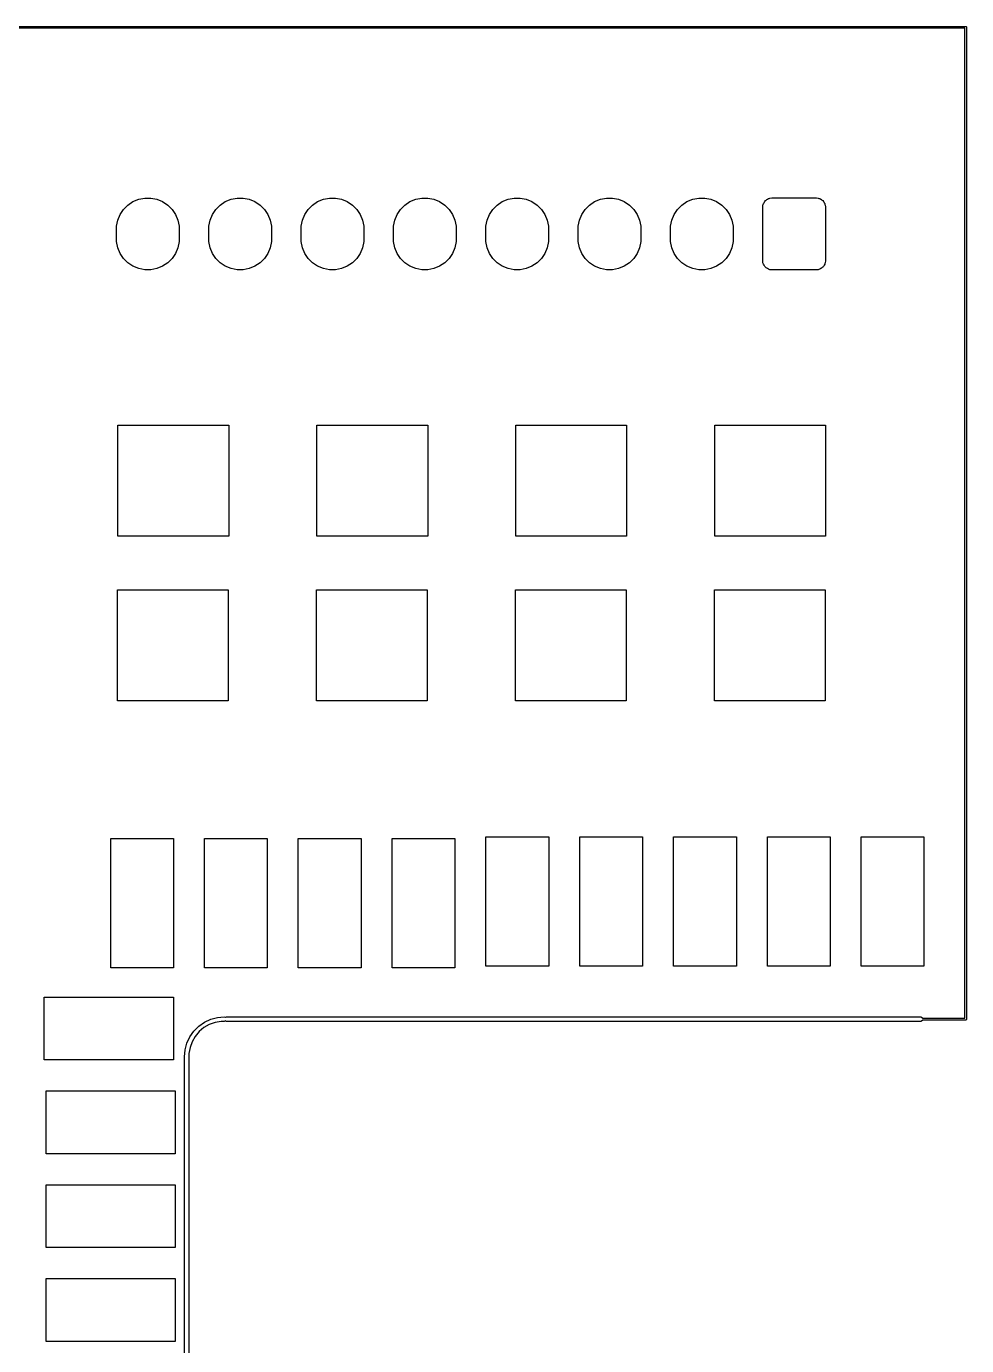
# Model space of a CAD drawing. Header units: millimetres. Extents: x 68 to 175, y -162 to -92.
# Drawn here: x 149.17 to 174.62, y -127.22 to -91.52 of the extents above; entities that cross this region are included whole.
import ezdxf

# ---------------------------------------------------------------- set-up
doc = ezdxf.new("R2010")
doc.units = ezdxf.units.MM
doc.layers.add('Edge.Cuts', color=254, linetype='CONTINUOUS', true_color=0xd0d2cd)

msp = doc.modelspace()

# ---------------------------------------------------------------- linework, layer by layer
at = {"layer": 'Edge.Cuts', "linetype": 'CONTINUOUS'}
for p, q in [((68.199199, -91.5186), (174.599999, -91.515)), ((174.575, -91.565), (68.224193, -91.568599)), ((174.575, -118.361), (174.575, -91.565)), ((174.599999, -91.515), (174.609566, -91.516903)), ((174.609566, -91.516903), (174.609567, -91.516903)), ((174.609567, -91.516903), (174.613165, -91.520501)), ((174.613165, -91.520501), (174.623097, -91.530432)), ((174.623097, -91.530432), (174.623097, -91.530433)), ((174.623097, -91.530433), (174.625, -91.54)), ((174.625, -91.54), (174.625, -118.386)), ((151.797386, -96.469099), (151.915211, -96.351274)), ((151.915211, -96.351274), (152.053758, -96.2587)), ((152.053758, -96.2587), (152.207703, -96.194934)), ((152.207703, -96.194934), (152.37113, -96.162426)), ((152.37113, -96.162426), (152.53776, -96.162426)), ((152.53776, -96.162426), (152.701187, -96.194934)), ((152.701187, -96.194934), (152.855132, -96.2587)), ((152.855132, -96.2587), (152.993679, -96.351274)), ((152.993679, -96.351274), (153.111504, -96.469099)), ((154.297386, -96.469099), (154.415211, -96.351274)), ((154.415211, -96.351274), (154.553758, -96.2587)), ((154.553758, -96.2587), (154.707703, -96.194934)), ((154.707703, -96.194934), (154.87113, -96.162426)), ((154.87113, -96.162426), (155.03776, -96.162426)), ((155.03776, -96.162426), (155.201187, -96.194934)), ((155.201187, -96.194934), (155.355132, -96.2587)), ((155.355132, -96.2587), (155.493679, -96.351274)), ((155.493679, -96.351274), (155.611504, -96.469099)), ((156.797386, -96.469099), (156.915211, -96.351274)), ((156.915211, -96.351274), (157.053758, -96.2587)), ((157.053758, -96.2587), (157.207703, -96.194934)), ((157.207703, -96.194934), (157.37113, -96.162426)), ((157.37113, -96.162426), (157.53776, -96.162426)), ((157.53776, -96.162426), (157.701187, -96.194934)), ((157.701187, -96.194934), (157.855132, -96.2587)), ((157.855132, -96.2587), (157.993679, -96.351274)), ((157.993679, -96.351274), (158.111504, -96.469099)), ((159.297386, -96.469099), (159.415211, -96.351274)), ((159.415211, -96.351274), (159.553758, -96.2587)), ((159.553758, -96.2587), (159.707703, -96.194934)), ((159.707703, -96.194934), (159.87113, -96.162426)), ((159.87113, -96.162426), (160.03776, -96.162426)), ((160.03776, -96.162426), (160.201187, -96.194934)), ((160.201187, -96.194934), (160.355132, -96.2587)), ((160.355132, -96.2587), (160.493679, -96.351274)), ((160.493679, -96.351274), (160.611504, -96.469099)), ((161.797386, -96.469099), (161.915211, -96.351274)), ((161.915211, -96.351274), (162.053758, -96.2587)), ((162.053758, -96.2587), (162.207703, -96.194934)), ((162.207703, -96.194934), (162.37113, -96.162426)), ((162.37113, -96.162426), (162.53776, -96.162426)), ((162.53776, -96.162426), (162.701187, -96.194934)), ((162.701187, -96.194934), (162.855132, -96.2587)), ((162.855132, -96.2587), (162.993679, -96.351274)), ((162.993679, -96.351274), (163.111504, -96.469099)), ((164.297386, -96.469099), (164.415211, -96.351274)), ((164.415211, -96.351274), (164.553758, -96.2587)), ((164.553758, -96.2587), (164.707703, -96.194934)), ((164.707703, -96.194934), (164.87113, -96.162426)), ((164.87113, -96.162426), (165.03776, -96.162426)), ((165.03776, -96.162426), (165.201187, -96.194934)), ((165.201187, -96.194934), (165.355132, -96.2587)), ((165.355132, -96.2587), (165.493679, -96.351274)), ((165.493679, -96.351274), (165.611504, -96.469099)), ((166.797386, -96.469099), (166.915211, -96.351274)), ((166.915211, -96.351274), (167.053758, -96.2587)), ((167.053758, -96.2587), (167.207703, -96.194934)), ((167.207703, -96.194934), (167.37113, -96.162426)), ((167.37113, -96.162426), (167.53776, -96.162426)), ((167.53776, -96.162426), (167.701187, -96.194934)), ((167.701187, -96.194934), (167.855132, -96.2587)), ((167.855132, -96.2587), (167.993679, -96.351274)), ((167.993679, -96.351274), (168.111504, -96.469099)), ((169.104445, -96.408333), (169.105409, -96.403483)), ((169.104445, -97.858333), (169.104445, -96.408333)), ((169.105409, -96.403483), (169.111232, -96.353292)), ((169.111232, -96.353292), (169.118804, -96.336141)), ((169.118804, -96.336141), (169.123475, -96.312662)), ((169.123475, -96.312662), (169.140271, -96.287524)), ((169.140271, -96.287524), (169.149053, -96.267636)), ((169.149053, -96.267636), (169.162636, -96.254052)), ((169.162636, -96.254052), (169.177668, -96.231556)), ((169.177668, -96.231556), (169.200164, -96.216524)), ((169.200164, -96.216524), (169.213748, -96.202941)), ((169.213748, -96.202941), (169.233636, -96.194159)), ((169.233636, -96.194159), (169.258774, -96.177363)), ((169.258774, -96.177363), (169.282253, -96.172692)), ((169.282253, -96.172692), (169.299404, -96.16512)), ((169.299404, -96.16512), (169.349596, -96.159297)), ((169.349596, -96.159297), (169.354445, -96.158333)), ((169.354445, -96.158333), (170.554445, -96.158333)), ((170.554445, -96.158333), (170.559295, -96.159297)), ((170.559295, -96.159297), (170.609485, -96.16512)), ((170.609485, -96.16512), (170.626634, -96.172692)), ((170.626634, -96.172692), (170.650116, -96.177363)), ((170.650116, -96.177363), (170.675255, -96.19416)), ((170.675255, -96.19416), (170.695141, -96.202941)), ((170.695141, -96.202941), (170.708722, -96.216522)), ((170.708722, -96.216522), (170.731222, -96.231556)), ((170.731222, -96.231556), (170.746255, -96.254055)), ((170.746255, -96.254055), (170.759836, -96.267636)), ((170.759836, -96.267636), (170.768615, -96.287519)), ((170.768615, -96.287519), (170.785415, -96.312662)), ((170.785415, -96.312662), (170.790086, -96.336145)), ((170.790086, -96.336145), (170.797657, -96.353292)), ((170.797657, -96.353292), (170.803478, -96.403472)), ((170.803478, -96.403472), (170.804445, -96.408333)), ((170.804445, -96.408333), (170.804445, -97.858333)), ((151.608538, -96.925018), (151.641046, -96.761591)), ((151.641046, -96.761591), (151.704812, -96.607646)), ((151.704812, -96.607646), (151.797386, -96.469099)), ((153.111504, -96.469099), (153.204078, -96.607646)), ((153.204078, -96.607646), (153.267844, -96.761591)), ((153.267844, -96.761591), (153.300352, -96.925018)), ((154.108538, -96.925018), (154.141046, -96.761591)), ((154.141046, -96.761591), (154.204812, -96.607646)), ((154.204812, -96.607646), (154.297386, -96.469099)), ((155.611504, -96.469099), (155.704078, -96.607646)), ((155.704078, -96.607646), (155.767844, -96.761591)), ((155.767844, -96.761591), (155.800352, -96.925018)), ((156.608538, -96.925018), (156.641046, -96.761591)), ((156.641046, -96.761591), (156.704812, -96.607646)), ((156.704812, -96.607646), (156.797386, -96.469099)), ((158.111504, -96.469099), (158.204078, -96.607646)), ((158.204078, -96.607646), (158.267844, -96.761591)), ((158.267844, -96.761591), (158.300352, -96.925018)), ((159.108538, -96.925018), (159.141046, -96.761591)), ((159.141046, -96.761591), (159.204812, -96.607646)), ((159.204812, -96.607646), (159.297386, -96.469099)), ((160.611504, -96.469099), (160.704078, -96.607646)), ((160.704078, -96.607646), (160.767844, -96.761591)), ((160.767844, -96.761591), (160.800352, -96.925018)), ((161.608538, -96.925018), (161.641046, -96.761591)), ((161.641046, -96.761591), (161.704812, -96.607646)), ((161.704812, -96.607646), (161.797386, -96.469099)), ((163.111504, -96.469099), (163.204078, -96.607646)), ((163.204078, -96.607646), (163.267844, -96.761591)), ((163.267844, -96.761591), (163.300352, -96.925018)), ((164.108538, -96.925018), (164.141046, -96.761591)), ((164.141046, -96.761591), (164.204812, -96.607646)), ((164.204812, -96.607646), (164.297386, -96.469099)), ((165.611504, -96.469099), (165.704078, -96.607646)), ((165.704078, -96.607646), (165.767844, -96.761591)), ((165.767844, -96.761591), (165.800352, -96.925018)), ((166.608538, -96.925018), (166.641046, -96.761591)), ((166.641046, -96.761591), (166.704812, -96.607646)), ((166.704812, -96.607646), (166.797386, -96.469099)), ((168.111504, -96.469099), (168.204078, -96.607646)), ((168.204078, -96.607646), (168.267844, -96.761591)), ((168.267844, -96.761591), (168.300352, -96.925018)), ((151.604445, -97.008333), (151.608538, -96.925018)), ((151.604445, -97.258333), (151.604445, -97.008333)), ((153.300352, -96.925018), (153.304445, -97.008333)), ((153.304445, -97.008333), (153.304445, -97.258333)), ((154.104445, -97.008333), (154.108538, -96.925018)), ((154.104445, -97.258333), (154.104445, -97.008333)), ((155.800352, -96.925018), (155.804445, -97.008333)), ((155.804445, -97.008333), (155.804445, -97.258333)), ((156.604445, -97.008333), (156.608538, -96.925018)), ((156.604445, -97.258333), (156.604445, -97.008333)), ((158.300352, -96.925018), (158.304445, -97.008333)), ((158.304445, -97.008333), (158.304445, -97.258333)), ((159.104445, -97.008333), (159.108538, -96.925018)), ((159.104445, -97.258333), (159.104445, -97.008333)), ((160.800352, -96.925018), (160.804445, -97.008333)), ((160.804445, -97.008333), (160.804445, -97.258333)), ((161.604445, -97.008333), (161.608538, -96.925018)), ((161.604445, -97.258333), (161.604445, -97.008333)), ((163.300352, -96.925018), (163.304445, -97.008333)), ((163.304445, -97.008333), (163.304445, -97.258333)), ((164.104445, -97.008333), (164.108538, -96.925018)), ((164.104445, -97.258333), (164.104445, -97.008333)), ((165.800352, -96.925018), (165.804445, -97.008333)), ((165.804445, -97.008333), (165.804445, -97.258333)), ((166.604445, -97.008333), (166.608538, -96.925018)), ((166.604445, -97.258333), (166.604445, -97.008333)), ((168.300352, -96.925018), (168.304445, -97.008333)), ((168.304445, -97.008333), (168.304445, -97.258333)), ((151.608538, -97.341648), (151.604445, -97.258333)), ((151.641046, -97.505075), (151.608538, -97.341648)), ((153.300352, -97.341648), (153.267844, -97.505075)), ((153.304445, -97.258333), (153.300352, -97.341648)), ((154.108538, -97.341648), (154.104445, -97.258333)), ((154.141046, -97.505075), (154.108538, -97.341648)), ((155.800352, -97.341648), (155.767844, -97.505075)), ((155.804445, -97.258333), (155.800352, -97.341648)), ((156.608538, -97.341648), (156.604445, -97.258333)), ((156.641046, -97.505075), (156.608538, -97.341648)), ((158.300352, -97.341648), (158.267844, -97.505075)), ((158.304445, -97.258333), (158.300352, -97.341648)), ((159.108538, -97.341648), (159.104445, -97.258333)), ((159.141046, -97.505075), (159.108538, -97.341648)), ((160.800352, -97.341648), (160.767844, -97.505075)), ((160.804445, -97.258333), (160.800352, -97.341648)), ((161.608538, -97.341648), (161.604445, -97.258333)), ((161.641046, -97.505075), (161.608538, -97.341648)), ((163.300352, -97.341648), (163.267844, -97.505075)), ((163.304445, -97.258333), (163.300352, -97.341648)), ((164.108538, -97.341648), (164.104445, -97.258333)), ((164.141046, -97.505075), (164.108538, -97.341648)), ((165.800352, -97.341648), (165.767844, -97.505075)), ((165.804445, -97.258333), (165.800352, -97.341648)), ((166.608538, -97.341648), (166.604445, -97.258333)), ((166.641046, -97.505075), (166.608538, -97.341648)), ((168.300352, -97.341648), (168.267844, -97.505075)), ((168.304445, -97.258333), (168.300352, -97.341648)), ((151.704812, -97.65902), (151.641046, -97.505075)), ((151.797386, -97.797567), (151.704812, -97.65902)), ((151.915211, -97.915392), (151.797386, -97.797567)), ((153.111504, -97.797567), (152.993679, -97.915392)), ((153.204078, -97.65902), (153.111504, -97.797567)), ((153.267844, -97.505075), (153.204078, -97.65902)), ((154.204812, -97.65902), (154.141046, -97.505075)), ((154.297386, -97.797567), (154.204812, -97.65902)), ((154.415211, -97.915392), (154.297386, -97.797567)), ((155.611504, -97.797567), (155.493679, -97.915392)), ((155.704078, -97.65902), (155.611504, -97.797567)), ((155.767844, -97.505075), (155.704078, -97.65902)), ((156.704812, -97.65902), (156.641046, -97.505075)), ((156.797386, -97.797567), (156.704812, -97.65902)), ((156.915211, -97.915392), (156.797386, -97.797567)), ((158.111504, -97.797567), (157.993679, -97.915392)), ((158.204078, -97.65902), (158.111504, -97.797567)), ((158.267844, -97.505075), (158.204078, -97.65902)), ((159.204812, -97.65902), (159.141046, -97.505075)), ((159.297386, -97.797567), (159.204812, -97.65902)), ((159.415211, -97.915392), (159.297386, -97.797567)), ((160.611504, -97.797567), (160.493679, -97.915392)), ((160.704078, -97.65902), (160.611504, -97.797567)), ((160.767844, -97.505075), (160.704078, -97.65902)), ((161.704812, -97.65902), (161.641046, -97.505075)), ((161.797386, -97.797567), (161.704812, -97.65902)), ((161.915211, -97.915392), (161.797386, -97.797567)), ((163.111504, -97.797567), (162.993679, -97.915392)), ((163.204078, -97.65902), (163.111504, -97.797567)), ((163.267844, -97.505075), (163.204078, -97.65902)), ((164.204812, -97.65902), (164.141046, -97.505075)), ((164.297386, -97.797567), (164.204812, -97.65902)), ((164.415211, -97.915392), (164.297386, -97.797567)), ((165.611504, -97.797567), (165.493679, -97.915392)), ((165.704078, -97.65902), (165.611504, -97.797567)), ((165.767844, -97.505075), (165.704078, -97.65902)), ((166.704812, -97.65902), (166.641046, -97.505075)), ((166.797386, -97.797567), (166.704812, -97.65902)), ((166.915211, -97.915392), (166.797386, -97.797567)), ((168.111504, -97.797567), (167.993679, -97.915392)), ((168.204078, -97.65902), (168.111504, -97.797567)), ((168.267844, -97.505075), (168.204078, -97.65902)), ((152.053758, -98.007966), (151.915211, -97.915392)), ((152.207703, -98.071732), (152.053758, -98.007966)), ((152.37113, -98.10424), (152.207703, -98.071732)), ((152.53776, -98.10424), (152.37113, -98.10424)), ((152.701187, -98.071732), (152.53776, -98.10424)), ((152.855132, -98.007966), (152.701187, -98.071732)), ((152.993679, -97.915392), (152.855132, -98.007966)), ((154.553758, -98.007966), (154.415211, -97.915392)), ((154.707703, -98.071732), (154.553758, -98.007966)), ((154.87113, -98.10424), (154.707703, -98.071732)), ((155.03776, -98.10424), (154.87113, -98.10424)), ((155.201187, -98.071732), (155.03776, -98.10424)), ((155.355132, -98.007966), (155.201187, -98.071732)), ((155.493679, -97.915392), (155.355132, -98.007966)), ((157.053758, -98.007966), (156.915211, -97.915392)), ((157.207703, -98.071732), (157.053758, -98.007966)), ((157.37113, -98.10424), (157.207703, -98.071732)), ((157.53776, -98.10424), (157.37113, -98.10424)), ((157.701187, -98.071732), (157.53776, -98.10424)), ((157.855132, -98.007966), (157.701187, -98.071732)), ((157.993679, -97.915392), (157.855132, -98.007966)), ((159.553758, -98.007966), (159.415211, -97.915392)), ((159.707703, -98.071732), (159.553758, -98.007966)), ((159.87113, -98.10424), (159.707703, -98.071732)), ((160.03776, -98.10424), (159.87113, -98.10424)), ((160.201187, -98.071732), (160.03776, -98.10424)), ((160.355132, -98.007966), (160.201187, -98.071732)), ((160.493679, -97.915392), (160.355132, -98.007966)), ((162.053758, -98.007966), (161.915211, -97.915392)), ((162.207703, -98.071732), (162.053758, -98.007966)), ((162.37113, -98.10424), (162.207703, -98.071732)), ((162.53776, -98.10424), (162.37113, -98.10424)), ((162.701187, -98.071732), (162.53776, -98.10424)), ((162.855132, -98.007966), (162.701187, -98.071732)), ((162.993679, -97.915392), (162.855132, -98.007966)), ((164.553758, -98.007966), (164.415211, -97.915392)), ((164.707703, -98.071732), (164.553758, -98.007966)), ((164.87113, -98.10424), (164.707703, -98.071732)), ((165.03776, -98.10424), (164.87113, -98.10424)), ((165.201187, -98.071732), (165.03776, -98.10424)), ((165.355132, -98.007966), (165.201187, -98.071732)), ((165.493679, -97.915392), (165.355132, -98.007966)), ((167.053758, -98.007966), (166.915211, -97.915392)), ((167.207703, -98.071732), (167.053758, -98.007966)), ((167.37113, -98.10424), (167.207703, -98.071732)), ((167.53776, -98.10424), (167.37113, -98.10424)), ((167.701187, -98.071732), (167.53776, -98.10424)), ((167.855132, -98.007966), (167.701187, -98.071732)), ((167.993679, -97.915392), (167.855132, -98.007966)), ((169.105409, -97.863182), (169.104445, -97.858333)), ((169.111232, -97.913373), (169.105409, -97.863182)), ((169.118804, -97.930522), (169.111232, -97.913373)), ((169.123475, -97.954004), (169.118804, -97.930522)), ((169.140272, -97.979143), (169.123475, -97.954004)), ((169.149053, -97.999029), (169.140272, -97.979143)), ((169.162634, -98.01261), (169.149053, -97.999029)), ((169.177668, -98.03511), (169.162634, -98.01261)), ((169.200167, -98.050143), (169.177668, -98.03511)), ((169.213748, -98.063724), (169.200167, -98.050143)), ((169.233631, -98.072503), (169.213748, -98.063724)), ((169.258774, -98.089303), (169.233631, -98.072503)), ((169.282257, -98.093974), (169.258774, -98.089303)), ((169.299404, -98.101545), (169.282257, -98.093974)), ((169.349583, -98.107365), (169.299404, -98.101545)), ((169.354445, -98.108333), (169.349583, -98.107365)), ((170.554445, -98.108333), (169.354445, -98.108333)), ((170.559306, -98.107365), (170.554445, -98.108333)), ((170.609485, -98.101545), (170.559306, -98.107365)), ((170.62663, -98.093974), (170.609485, -98.101545)), ((170.650116, -98.089303), (170.62663, -98.093974)), ((170.67526, -98.072502), (170.650116, -98.089303)), ((170.695141, -98.063724), (170.67526, -98.072502)), ((170.708719, -98.050145), (170.695141, -98.063724)), ((170.731222, -98.03511), (170.708719, -98.050145)), ((170.746257, -98.012607), (170.731222, -98.03511)), ((170.759836, -97.999029), (170.746257, -98.012607)), ((170.768614, -97.979148), (170.759836, -97.999029)), ((170.785415, -97.954004), (170.768614, -97.979148)), ((170.790086, -97.930518), (170.785415, -97.954004)), ((170.797657, -97.913373), (170.790086, -97.930518)), ((170.803477, -97.863196), (170.797657, -97.913373)), ((170.804445, -97.858333), (170.803477, -97.863196)), ((151.644445, -105.31), (151.644445, -102.31)), ((151.644445, -102.31), (154.644445, -102.31)), ((154.644445, -102.31), (154.644445, -105.31)), ((157.032223, -105.31), (157.032223, -102.31)), ((157.032223, -102.31), (160.032223, -102.31)), ((160.032223, -102.31), (160.032223, -105.31)), ((162.42, -105.31), (162.42, -102.31)), ((162.42, -102.31), (165.42, -102.31)), ((165.42, -102.31), (165.42, -105.31)), ((167.807778, -105.31), (167.807778, -102.31)), ((167.807778, -102.31), (170.807778, -102.31)), ((170.807778, -102.31), (170.807778, -105.31)), ((154.644445, -105.31), (151.644445, -105.31)), ((160.032223, -105.31), (157.032223, -105.31)), ((165.42, -105.31), (162.42, -105.31)), ((170.807778, -105.31), (167.807778, -105.31)), ((151.634445, -109.77), (151.634445, -106.77)), ((151.634445, -106.77), (154.634445, -106.77)), ((154.634445, -106.77), (154.634445, -109.77)), ((157.022223, -109.77), (157.022223, -106.77)), ((157.022223, -106.77), (160.022223, -106.77)), ((160.022223, -106.77), (160.022223, -109.77)), ((162.41, -109.77), (162.41, -106.77)), ((162.41, -106.77), (165.41, -106.77)), ((165.41, -106.77), (165.41, -109.77)), ((167.797778, -109.77), (167.797778, -106.77)), ((167.797778, -106.77), (170.797778, -106.77)), ((170.797778, -106.77), (170.797778, -109.77)), ((154.634445, -109.77), (151.634445, -109.77)), ((160.022223, -109.77), (157.022223, -109.77)), ((165.41, -109.77), (162.41, -109.77)), ((170.797778, -109.77), (167.797778, -109.77)), ((151.45, -117), (151.45, -113.5)), ((151.45, -113.5), (153.15, -113.5)), ((153.15, -113.5), (153.15, -117)), ((153.99, -117), (153.99, -113.5)), ((153.99, -113.5), (155.69, -113.5)), ((155.69, -113.5), (155.69, -117)), ((156.53, -117), (156.53, -113.5)), ((156.53, -113.5), (158.23, -113.5)), ((158.23, -113.5), (158.23, -117)), ((159.07, -117), (159.07, -113.5)), ((159.07, -113.5), (160.77, -113.5)), ((160.77, -113.5), (160.77, -117)), ((161.61, -116.95), (161.61, -113.45)), ((161.61, -113.45), (163.31, -113.45)), ((163.31, -113.45), (163.31, -116.95)), ((164.15, -116.95), (164.15, -113.45)), ((164.15, -113.45), (165.85, -113.45)), ((165.85, -113.45), (165.85, -116.95)), ((166.69, -116.95), (166.69, -113.45)), ((166.69, -113.45), (168.39, -113.45)), ((168.39, -113.45), (168.39, -116.95)), ((169.23, -116.95), (169.23, -113.45)), ((169.23, -113.45), (170.93, -113.45)), ((170.93, -113.45), (170.93, -116.95)), ((171.77, -116.95), (171.77, -113.45)), ((171.77, -113.45), (173.47, -113.45)), ((173.47, -113.45), (173.47, -116.95)), ((153.15, -117), (151.45, -117)), ((155.69, -117), (153.99, -117)), ((158.23, -117), (156.53, -117)), ((160.77, -117), (159.07, -117)), ((163.31, -116.95), (161.61, -116.95)), ((165.85, -116.95), (164.15, -116.95)), ((168.39, -116.95), (166.69, -116.95)), ((170.93, -116.95), (169.23, -116.95)), ((173.47, -116.95), (171.77, -116.95)), ((149.65, -119.49), (149.65, -117.79)), ((149.65, -117.79), (153.15, -117.79)), ((153.15, -117.79), (153.15, -119.49)), ((153.834361, -118.577737), (153.988, -118.470157)), ((154.120434, -118.53226), (153.975567, -118.6159)), ((153.988, -118.470157), (154.157987, -118.390891)), ((154.277624, -118.475048), (154.120434, -118.53226)), ((154.157987, -118.390891), (154.339155, -118.342347)), ((154.442361, -118.446), (154.277624, -118.475048)), ((154.339155, -118.342347), (154.526, -118.326)), ((154.526, -118.446), (154.442361, -118.446)), ((154.526, -118.326), (154.557402, -118.336203)), ((154.557402, -118.435796), (154.526, -118.446)), ((154.557402, -118.336203), (154.563039, -118.330567)), ((154.563039, -118.441433), (154.557402, -118.435796)), ((154.563039, -118.330567), (154.586, -118.326)), ((154.586, -118.446), (154.563039, -118.441433)), ((154.586, -118.326), (173.382, -118.326)), ((173.382, -118.446), (154.586, -118.446)), ((173.382, -118.326), (173.404961, -118.330567)), ((173.404961, -118.441433), (173.382, -118.446)), ((173.404961, -118.330567), (173.435394, -118.361)), ((173.435394, -118.411), (173.404961, -118.441433)), ((173.435394, -118.361), (174.575, -118.361)), ((174.6, -118.411), (173.435394, -118.411)), ((174.609567, -118.409097), (174.6, -118.411)), ((174.623097, -118.395567), (174.609567, -118.409097)), ((174.625, -118.386), (174.623097, -118.395567)), ((153.514891, -119.033987), (153.594157, -118.864)), ((153.594157, -118.864), (153.701737, -118.710361)), ((153.7399, -118.851567), (153.65626, -118.996434)), ((153.701737, -118.710361), (153.834361, -118.577737)), ((153.847424, -118.723424), (153.7399, -118.851567)), ((153.975567, -118.6159), (153.847424, -118.723424)), ((153.45, -119.402), (153.466347, -119.215155)), ((153.466347, -119.215155), (153.514891, -119.033987)), ((153.599048, -119.153624), (153.57, -119.318361)), ((153.65626, -118.996434), (153.599048, -119.153624)), ((153.15, -119.49), (149.65, -119.49)), ((153.45, -128.038), (153.45, -119.402)), ((153.57, -119.318361), (153.57, -119.402)), ((153.57, -119.402), (153.57, -128.038)), ((149.7, -122.03), (149.7, -120.33)), ((149.7, -120.33), (153.2, -120.33)), ((153.2, -120.33), (153.2, -122.03)), ((153.2, -122.03), (149.7, -122.03)), ((149.7, -124.57), (149.7, -122.87)), ((149.7, -122.87), (153.2, -122.87)), ((153.2, -122.87), (153.2, -124.57)), ((153.2, -124.57), (149.7, -124.57)), ((149.7, -127.11), (149.7, -125.41)), ((149.7, -125.41), (153.2, -125.41)), ((153.2, -125.41), (153.2, -127.11)), ((153.2, -127.11), (149.7, -127.11))]:
    msp.add_line(p, q, dxfattribs=at)

doc.saveas('drawing.dxf')
